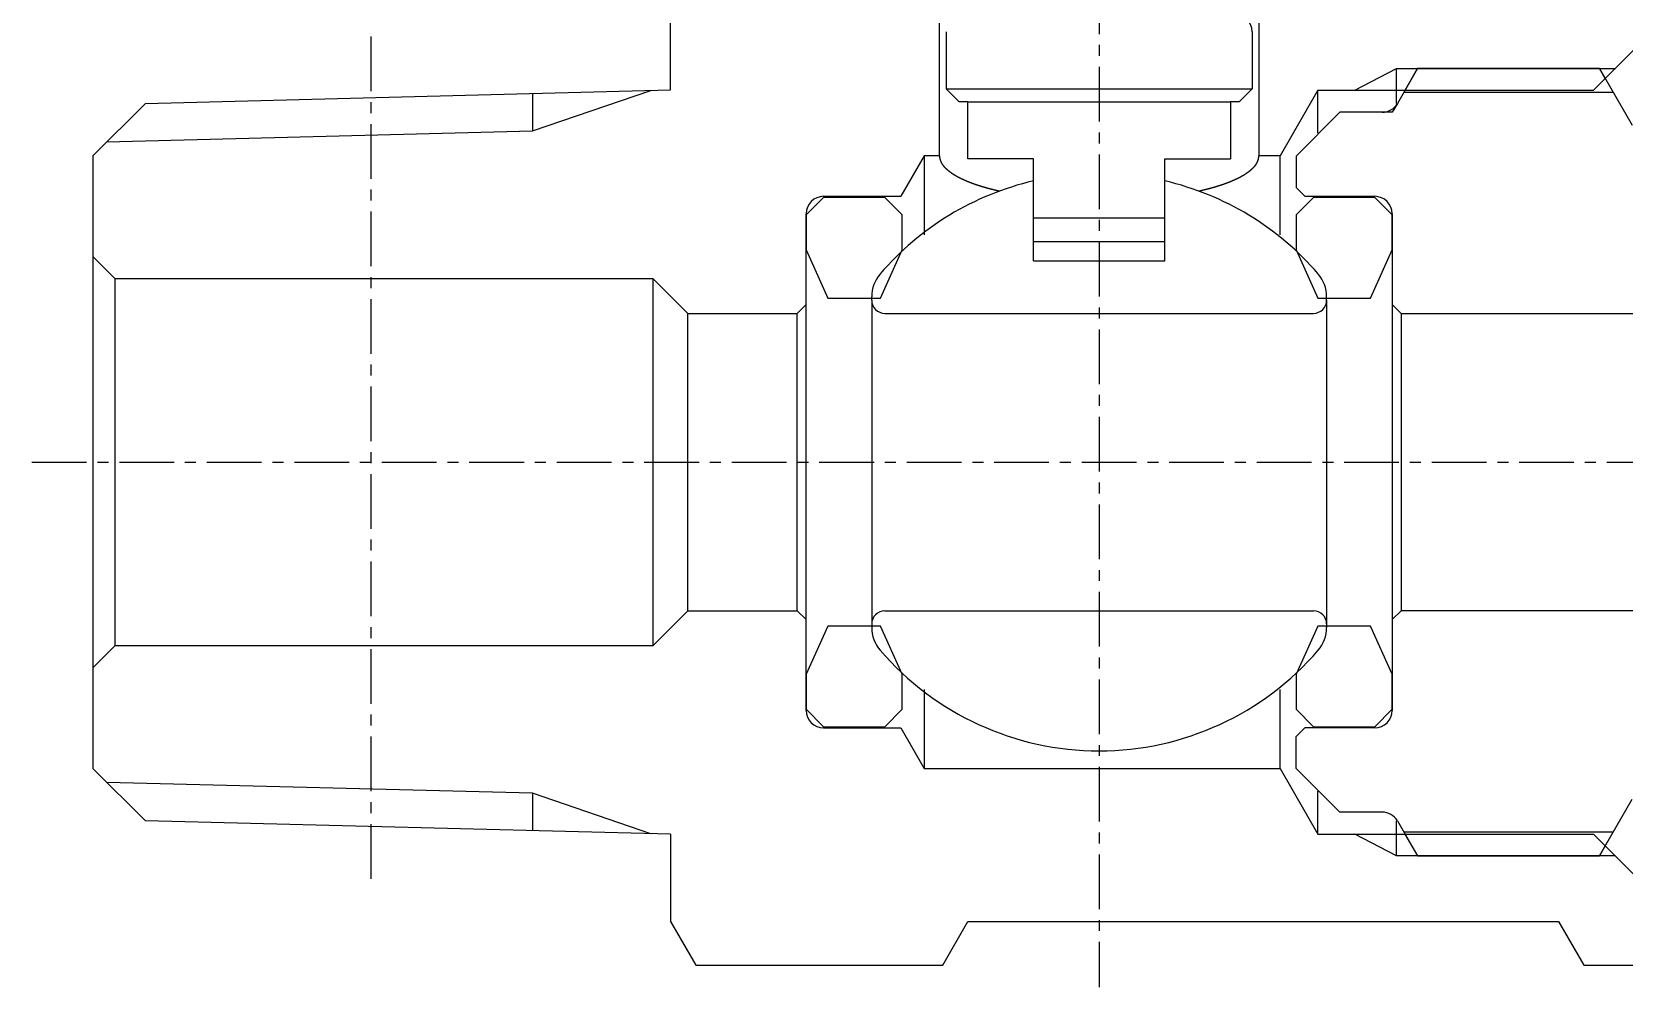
# Model space of a CAD drawing. Extents: x 123 to 185, y 94 to 233.
# Drawn here: x 127.93 to 164.33, y 138.86 to 160.69 of the extents above; entities that cross this region are included whole.
import ezdxf

# ---------------------------------------------------------------- set-up
doc = ezdxf.new("R2010")
doc.units = 0
doc.linetypes.add('CENTER', pattern=[2, 1.25, -0.25, 0.25, -0.25])
doc.layers.get('0').update_dxf_attribs({"linetype": 'CONTINUOUS'})
doc.layers.add('CENTER', color=1, linetype='CENTER')

msp = doc.modelspace()

# ---------------------------------------------------------------- linework, layer by layer
at = {"color": 7, "linetype": 'CONTINUOUS'}
for p, q in [((142.531, 159.362), (142.531, 161.356)), ((148.681, 157.856), (148.681, 160.956)), ((155.981, 160.956), (155.981, 157.856)), ((148.831, 160.69), (148.831, 159.39)), ((155.831, 160.69), (155.831, 159.39)), ((163.899, 159.624), (164.631, 160.356)), ((158.178, 159.356), (159.13, 159.856)), ((159.13, 159.056), (159.13, 159.856)), ((159.13, 159.856), (159.611, 159.856)), ((159.611, 159.856), (159.147, 159.051)), ((159.323, 159.356), (159.611, 159.856)), ((163.765, 159.856), (159.611, 159.856)), ((159.611, 159.856), (163.765, 159.856)), ((163.765, 159.856), (164.516, 158.556)), ((163.765, 159.856), (164.131, 159.856)), ((163.899, 159.624), (163.765, 159.856)), ((163.632, 159.356), (163.899, 159.624)), ((130.53, 159.054), (142.531, 159.362)), ((139.381, 159.282), (139.381, 158.426)), ((148.831, 159.39), (155.831, 159.39)), ((148.831, 159.39), (149.131, 159.09)), ((149.331, 159.09), (149.131, 159.09)), ((149.331, 157.79), (149.331, 159.09)), ((149.331, 159.09), (155.331, 159.09)), ((155.331, 159.09), (155.331, 157.79)), ((155.531, 159.09), (155.331, 159.09)), ((155.831, 159.39), (155.531, 159.09)), ((157.331, 159.356), (156.465, 157.856)), ((157.331, 158.374), (157.331, 159.356)), ((157.331, 159.356), (159.323, 159.356)), ((164.082, 159.306), (159.294, 159.306)), ((159.323, 159.356), (163.632, 159.356)), ((129.331, 157.856), (130.53, 159.054)), ((157.831, 158.851), (156.831, 157.851)), ((158.8, 158.851), (157.831, 158.851)), ((159.031, 158.851), (158.8, 158.851)), ((159.147, 159.051), (159.031, 158.851)), ((129.331, 157.856), (129.331, 155.556)), ((148.331, 157.856), (147.797, 156.931)), ((148.331, 157.856), (147.797, 156.931)), ((148.331, 157.856), (148.331, 156.051)), ((148.681, 157.856), (148.331, 157.856)), ((150.831, 157.79), (149.331, 157.79)), ((150.831, 155.89), (150.831, 157.79)), ((153.831, 155.89), (153.831, 157.79)), ((153.831, 157.79), (155.331, 157.79)), ((156.465, 157.856), (155.981, 157.856)), ((156.465, 156.054), (156.465, 157.856)), ((156.831, 157.851), (156.831, 157.131)), ((150.831, 155.456), (150.831, 157.283)), ((153.831, 155.456), (153.831, 157.283)), ((145.631, 156.506), (146.031, 156.906)), ((146.031, 156.931), (147.797, 156.931)), ((147.431, 156.906), (146.031, 156.906)), ((147.431, 156.906), (147.831, 156.506)), ((157.031, 156.931), (156.831, 157.131)), ((156.831, 156.506), (157.231, 156.906)), ((157.031, 156.931), (158.631, 156.931)), ((158.631, 156.906), (157.231, 156.906)), ((158.631, 156.906), (159.031, 156.506)), ((145.631, 154.456), (145.631, 156.531)), ((159.031, 156.531), (159.031, 154.456)), ((145.631, 156.506), (145.631, 155.706)), ((147.831, 155.706), (147.831, 156.506)), ((150.831, 156.436), (153.831, 156.436)), ((156.831, 156.506), (156.831, 155.706)), ((159.031, 155.706), (159.031, 156.506)), ((153.831, 155.89), (150.831, 155.89)), ((129.331, 155.556), (129.331, 146.156)), ((129.331, 155.556), (129.831, 155.056)), ((145.631, 155.706), (146.131, 154.606)), ((147.331, 154.606), (147.831, 155.706)), ((150.831, 155.456), (153.831, 155.456)), ((156.831, 155.706), (157.331, 154.606)), ((158.531, 154.606), (159.031, 155.706)), ((129.831, 155.056), (142.131, 155.056)), ((129.831, 155.056), (129.831, 146.656)), ((142.131, 155.056), (142.131, 146.656)), ((142.131, 155.056), (142.931, 154.256)), ((145.431, 154.256), (145.631, 154.456)), ((145.631, 147.256), (145.631, 154.456)), ((146.131, 154.606), (147.331, 154.606)), ((147.131, 154.556), (147.131, 154.634)), ((147.131, 154.556), (147.131, 147.156)), ((157.331, 154.606), (158.531, 154.606)), ((157.531, 154.556), (157.531, 154.634)), ((157.531, 154.556), (157.531, 147.077)), ((159.031, 154.456), (159.031, 147.256)), ((159.231, 154.256), (159.031, 154.456)), ((142.931, 147.456), (142.931, 154.256)), ((142.931, 154.256), (145.431, 154.256)), ((145.431, 147.456), (145.431, 154.256)), ((147.431, 154.256), (157.231, 154.256)), ((159.231, 154.256), (170.231, 154.256)), ((159.231, 154.256), (159.231, 147.456)), ((142.131, 146.656), (142.931, 147.456)), ((142.931, 147.456), (145.431, 147.456)), ((145.631, 147.256), (145.431, 147.456)), ((147.431, 147.456), (157.231, 147.456)), ((159.231, 147.456), (159.031, 147.256)), ((170.231, 147.456), (159.231, 147.456)), ((145.631, 145.181), (145.631, 147.256)), ((146.131, 147.106), (145.631, 146.006)), ((147.331, 147.106), (146.131, 147.106)), ((147.131, 147.156), (147.131, 147.077)), ((147.831, 146.006), (147.331, 147.106)), ((157.331, 147.106), (156.831, 146.006)), ((158.531, 147.106), (157.331, 147.106)), ((157.531, 147.156), (157.531, 147.077)), ((159.031, 146.006), (158.531, 147.106)), ((159.031, 147.256), (159.031, 145.181)), ((129.831, 146.656), (129.331, 146.156)), ((142.131, 146.656), (129.831, 146.656)), ((129.331, 146.156), (129.331, 143.856)), ((145.631, 146.006), (145.631, 145.206)), ((147.831, 145.206), (147.831, 146.006)), ((156.831, 146.006), (156.831, 145.206)), ((159.031, 145.206), (159.031, 146.006)), ((148.331, 145.66), (148.331, 143.856)), ((156.465, 143.856), (156.465, 145.657)), ((146.031, 144.806), (145.631, 145.206)), ((147.831, 145.206), (147.431, 144.806)), ((157.231, 144.806), (156.831, 145.206)), ((159.031, 145.206), (158.631, 144.806)), ((146.031, 144.806), (147.431, 144.806)), ((146.031, 144.781), (147.797, 144.781)), ((147.797, 144.781), (148.331, 143.856)), ((157.031, 144.781), (156.831, 144.581)), ((156.831, 143.856), (156.831, 144.581)), ((158.631, 144.781), (157.031, 144.781)), ((157.231, 144.806), (158.631, 144.806)), ((130.53, 142.657), (129.331, 143.856)), ((148.331, 143.856), (156.465, 143.856)), ((156.465, 143.856), (157.331, 142.355)), ((157.831, 142.856), (156.831, 143.856)), ((139.381, 143.286), (139.381, 142.43)), ((157.331, 142.355), (157.331, 143.337)), ((163.765, 141.856), (164.516, 143.156)), ((158.8, 142.856), (157.831, 142.856)), ((142.531, 142.349), (130.53, 142.657)), ((142.531, 142.349), (142.531, 140.356)), ((157.331, 142.355), (159.32, 142.355)), ((159.13, 141.856), (158.178, 142.355)), ((159.13, 141.856), (159.13, 142.656)), ((159.147, 142.656), (159.608, 141.856)), ((159.291, 142.405), (164.082, 142.405)), ((159.32, 142.355), (163.632, 142.355)), ((159.32, 142.355), (159.608, 141.856)), ((163.899, 142.088), (163.632, 142.355)), ((163.899, 142.088), (163.765, 141.856)), ((164.631, 141.356), (163.899, 142.088)), ((159.608, 141.856), (159.13, 141.856)), ((159.608, 141.856), (163.765, 141.856)), ((163.765, 141.856), (159.608, 141.856)), ((164.131, 141.856), (163.765, 141.856)), ((142.531, 140.356), (143.108, 139.356)), ((148.754, 139.356), (149.331, 140.356)), ((149.331, 140.356), (162.831, 140.356)), ((162.831, 140.356), (163.408, 139.356)), ((143.108, 139.356), (148.754, 139.356)), ((163.408, 139.356), (167.531, 139.356))]:
    msp.add_line(p, q, dxfattribs=at)
at = {"color": 3, "linetype": 'CONTINUOUS'}
for p, q in [((139.381, 158.426), (142.081, 159.351)), ((129.651, 158.176), (139.381, 158.426)), ((139.381, 143.286), (129.651, 143.535)), ((142.081, 142.36), (139.381, 143.286))]:
    msp.add_line(p, q, dxfattribs=at)
at = {"color": 7}
for points in [[(148.681, 157.856, 0), (148.682, 157.852, 0), (148.682, 157.849, 0), (148.682, 157.845, 0), (148.682, 157.842, 0), (148.683, 157.838, 0), (148.683, 157.835, 0), (148.683, 157.831, 0), (148.684, 157.828, 0), (148.684, 157.824, 0), (148.684, 157.821, 0), (148.685, 157.817, 0), (148.685, 157.814, 0), (148.686, 157.81, 0), (148.686, 157.807, 0), (148.687, 157.803, 0), (148.688, 157.8, 0), (148.688, 157.796, 0), (148.689, 157.793, 0), (148.69, 157.79, 0), (148.691, 157.786, 0), (148.692, 157.783, 0), (148.692, 157.779, 0), (148.693, 157.776, 0), (148.694, 157.773, 0), (148.695, 157.769, 0), (148.696, 157.766, 0), (148.698, 157.763, 0), (148.699, 157.759, 0), (148.7, 157.756, 0), (148.701, 157.753, 0), (148.702, 157.749, 0), (148.703, 157.746, 0), (148.705, 157.743, 0), (148.706, 157.739, 0), (148.707, 157.736, 0), (148.708, 157.733, 0), (148.71, 157.73, 0), (148.711, 157.726, 0), (148.713, 157.723, 0), (148.714, 157.72, 0), (148.715, 157.717, 0), (148.717, 157.713, 0), (148.718, 157.71, 0), (148.72, 157.707, 0), (148.721, 157.704, 0), (148.723, 157.701, 0), (148.725, 157.698, 0), (148.726, 157.695, 0), (148.728, 157.691, 0), (148.729, 157.688, 0), (148.731, 157.685, 0), (148.733, 157.682, 0), (148.735, 157.679, 0), (148.736, 157.676, 0), (148.738, 157.673, 0), (148.74, 157.67, 0), (148.742, 157.667, 0), (148.744, 157.664, 0), (148.746, 157.661, 0), (148.748, 157.658, 0), (148.75, 157.655, 0), (148.752, 157.653, 0), (148.754, 157.65, 0), (148.756, 157.647, 0), (148.758, 157.644, 0), (148.76, 157.641, 0), (148.762, 157.638, 0), (148.764, 157.636, 0), (148.766, 157.633, 0), (148.768, 157.63, 0), (148.771, 157.627, 0), (148.773, 157.625, 0), (148.775, 157.622, 0), (148.777, 157.619, 0), (148.78, 157.617, 0), (148.782, 157.614, 0), (148.784, 157.611, 0), (148.787, 157.609, 0), (148.789, 157.606, 0), (148.791, 157.604, 0), (148.794, 157.601, 0), (148.796, 157.598, 0), (148.799, 157.596, 0), (148.801, 157.593, 0), (148.804, 157.591, 0), (148.806, 157.588, 0), (148.808, 157.586, 0), (148.811, 157.583, 0), (148.813, 157.581, 0), (148.816, 157.578, 0), (148.818, 157.576, 0), (148.821, 157.573, 0), (148.824, 157.571, 0), (148.826, 157.569, 0), (148.829, 157.566, 0), (148.831, 157.564, 0), (148.834, 157.561, 0), (148.836, 157.559, 0), (148.839, 157.557, 0), (148.842, 157.554, 0), (148.844, 157.552, 0), (148.847, 157.55, 0), (148.849, 157.547, 0), (148.852, 157.545, 0), (148.855, 157.543, 0), (148.857, 157.54, 0), (148.86, 157.538, 0), (148.863, 157.536, 0), (148.865, 157.533, 0), (148.868, 157.531, 0), (148.871, 157.529, 0), (148.873, 157.527, 0), (148.876, 157.525, 0), (148.879, 157.522, 0), (148.882, 157.52, 0), (148.884, 157.518, 0), (148.887, 157.516, 0), (148.89, 157.514, 0), (148.893, 157.511, 0), (148.895, 157.509, 0), (148.898, 157.507, 0), (148.901, 157.505, 0), (148.904, 157.503, 0), (148.906, 157.501, 0), (148.909, 157.498, 0), (148.912, 157.496, 0), (148.915, 157.494, 0), (148.918, 157.492, 0), (148.92, 157.49, 0), (148.923, 157.488, 0), (148.926, 157.486, 0), (148.929, 157.484, 0), (148.932, 157.482, 0), (148.935, 157.48, 0), (148.937, 157.478, 0), (148.94, 157.476, 0), (148.943, 157.474, 0), (148.946, 157.472, 0), (148.949, 157.47, 0), (148.952, 157.468, 0), (148.955, 157.466, 0), (148.958, 157.464, 0), (148.96, 157.462, 0), (148.963, 157.46, 0), (148.966, 157.458, 0), (148.969, 157.456, 0), (148.972, 157.454, 0), (148.975, 157.452, 0), (148.978, 157.45, 0), (148.981, 157.448, 0), (148.984, 157.446, 0), (148.987, 157.444, 0), (148.99, 157.442, 0), (148.993, 157.44, 0), (148.996, 157.439, 0), (148.999, 157.437, 0), (149.002, 157.435, 0), (149.005, 157.433, 0), (149.007, 157.431, 0), (149.01, 157.429, 0), (149.013, 157.427, 0), (149.016, 157.426, 0), (149.019, 157.424, 0), (149.022, 157.422, 0), (149.025, 157.42, 0), (149.028, 157.418, 0), (149.031, 157.416, 0), (149.034, 157.415, 0), (149.037, 157.413, 0), (149.041, 157.411, 0), (149.044, 157.409, 0), (149.047, 157.408, 0), (149.05, 157.406, 0), (149.053, 157.404, 0), (149.056, 157.402, 0), (149.059, 157.401, 0), (149.062, 157.399, 0), (149.065, 157.397, 0), (149.068, 157.395, 0), (149.071, 157.394, 0), (149.074, 157.392, 0), (149.077, 157.39, 0), (149.08, 157.389, 0), (149.083, 157.387, 0), (149.086, 157.385, 0), (149.089, 157.384, 0), (149.092, 157.382, 0), (149.096, 157.38, 0), (149.099, 157.379, 0), (149.102, 157.377, 0), (149.105, 157.375, 0), (149.108, 157.374, 0), (149.111, 157.372, 0), (149.114, 157.37, 0), (149.117, 157.369, 0), (149.12, 157.367, 0), (149.124, 157.366, 0), (149.127, 157.364, 0), (149.13, 157.362, 0), (149.133, 157.361, 0), (149.136, 157.359, 0), (149.139, 157.358, 0), (149.142, 157.356, 0), (149.145, 157.354, 0), (149.149, 157.353, 0), (149.152, 157.351, 0), (149.155, 157.35, 0), (149.158, 157.348, 0), (149.161, 157.347, 0), (149.164, 157.345, 0), (149.167, 157.344, 0), (149.171, 157.342, 0), (149.174, 157.341, 0), (149.177, 157.339, 0), (149.18, 157.337, 0), (149.183, 157.336, 0), (149.186, 157.334, 0), (149.19, 157.333, 0), (149.193, 157.331, 0), (149.196, 157.33, 0), (149.199, 157.328, 0), (149.202, 157.327, 0), (149.205, 157.326, 0), (149.209, 157.324, 0), (149.212, 157.323, 0), (149.215, 157.321, 0), (149.218, 157.32, 0), (149.221, 157.318, 0), (149.225, 157.317, 0), (149.228, 157.315, 0), (149.231, 157.314, 0), (149.234, 157.312, 0), (149.237, 157.311, 0), (149.241, 157.309, 0), (149.244, 157.308, 0), (149.247, 157.307, 0), (149.25, 157.305, 0), (149.253, 157.304, 0), (149.257, 157.302, 0), (149.26, 157.301, 0), (149.263, 157.3, 0), (149.266, 157.298, 0), (149.269, 157.297, 0), (149.273, 157.295, 0), (149.276, 157.294, 0), (149.279, 157.293, 0), (149.282, 157.291, 0), (149.286, 157.29, 0), (149.289, 157.288, 0), (149.292, 157.287, 0), (149.295, 157.286, 0), (149.298, 157.284, 0), (149.302, 157.283, 0), (149.305, 157.282, 0), (149.308, 157.28, 0), (149.311, 157.279, 0), (149.315, 157.277, 0), (149.318, 157.276, 0), (149.321, 157.275, 0), (149.324, 157.273, 0), (149.328, 157.272, 0), (149.331, 157.271, 0), (149.334, 157.269, 0), (149.337, 157.268, 0), (149.341, 157.267, 0), (149.344, 157.266, 0), (149.347, 157.264, 0), (149.35, 157.263, 0), (149.354, 157.262, 0), (149.357, 157.26, 0), (149.36, 157.259, 0), (149.363, 157.258, 0), (149.367, 157.256, 0), (149.37, 157.255, 0), (149.373, 157.254, 0), (149.376, 157.253, 0), (149.38, 157.251, 0), (149.383, 157.25, 0), (149.386, 157.249, 0), (149.389, 157.248, 0), (149.393, 157.246, 0), (149.396, 157.245, 0), (149.399, 157.244, 0), (149.403, 157.242, 0), (149.406, 157.241, 0), (149.409, 157.24, 0), (149.412, 157.239, 0), (149.416, 157.238, 0), (149.419, 157.236, 0), (149.422, 157.235, 0), (149.426, 157.234, 0), (149.429, 157.233, 0), (149.432, 157.231, 0), (149.435, 157.23, 0), (149.439, 157.229, 0), (149.442, 157.228, 0), (149.445, 157.227, 0), (149.449, 157.225, 0), (149.452, 157.224, 0), (149.455, 157.223, 0), (149.458, 157.222, 0), (149.462, 157.221, 0), (149.465, 157.219, 0), (149.468, 157.218, 0), (149.472, 157.217, 0), (149.475, 157.216, 0), (149.478, 157.215, 0), (149.482, 157.214, 0), (149.485, 157.212, 0), (149.488, 157.211, 0), (149.492, 157.21, 0), (149.495, 157.209, 0), (149.498, 157.208, 0), (149.501, 157.207, 0), (149.505, 157.205, 0), (149.508, 157.204, 0), (149.511, 157.203, 0), (149.515, 157.202, 0), (149.518, 157.201, 0), (149.521, 157.2, 0), (149.525, 157.199, 0), (149.528, 157.197, 0), (149.531, 157.196, 0), (149.535, 157.195, 0), (149.538, 157.194, 0), (149.541, 157.193, 0), (149.545, 157.192, 0), (149.548, 157.191, 0), (149.551, 157.19, 0), (149.555, 157.189, 0), (149.558, 157.187, 0), (149.561, 157.186, 0), (149.565, 157.185, 0), (149.568, 157.184, 0), (149.571, 157.183, 0), (149.575, 157.182, 0), (149.578, 157.181, 0), (149.581, 157.18, 0), (149.585, 157.179, 0), (149.588, 157.178, 0), (149.591, 157.177, 0), (149.595, 157.176, 0), (149.598, 157.175, 0), (149.601, 157.174, 0), (149.605, 157.172, 0), (149.608, 157.171, 0), (149.611, 157.17, 0), (149.615, 157.169, 0), (149.618, 157.168, 0), (149.621, 157.167, 0), (149.625, 157.166, 0), (149.628, 157.165, 0), (149.631, 157.164, 0), (149.635, 157.163, 0), (149.638, 157.162, 0), (149.642, 157.161, 0), (149.645, 157.16, 0), (149.648, 157.159, 0), (149.652, 157.158, 0), (149.655, 157.157, 0), (149.658, 157.156, 0), (149.662, 157.155, 0), (149.665, 157.154, 0), (149.668, 157.153, 0), (149.672, 157.152, 0), (149.675, 157.151, 0), (149.678, 157.15, 0), (149.682, 157.149, 0), (149.685, 157.148, 0), (149.689, 157.147, 0), (149.692, 157.146, 0), (149.695, 157.145, 0), (149.699, 157.144, 0), (149.702, 157.143, 0), (149.705, 157.142, 0), (149.709, 157.141, 0), (149.712, 157.14, 0), (149.715, 157.139, 0), (149.719, 157.138, 0), (149.722, 157.137, 0), (149.726, 157.136, 0), (149.729, 157.135, 0), (149.732, 157.134, 0), (149.736, 157.133, 0), (149.739, 157.132, 0), (149.742, 157.131, 0), (149.746, 157.131, 0), (149.749, 157.13, 0), (149.753, 157.129, 0), (149.756, 157.128, 0), (149.759, 157.127, 0), (149.763, 157.126, 0), (149.766, 157.125, 0), (149.769, 157.124, 0), (149.773, 157.123, 0), (149.776, 157.122, 0), (149.78, 157.121, 0), (149.783, 157.12, 0), (149.786, 157.119, 0), (149.79, 157.118, 0), (149.793, 157.118, 0), (149.797, 157.117, 0), (149.8, 157.116, 0), (149.803, 157.115, 0), (149.807, 157.114, 0), (149.81, 157.113, 0), (149.813, 157.112, 0), (149.817, 157.111, 0), (149.82, 157.11, 0), (149.824, 157.109, 0), (149.827, 157.108, 0), (149.83, 157.108, 0), (149.834, 157.107, 0), (149.837, 157.106, 0), (149.841, 157.105, 0), (149.844, 157.104, 0), (149.847, 157.103, 0), (149.851, 157.102, 0), (149.854, 157.101, 0), (149.858, 157.101, 0), (149.861, 157.1, 0), (149.864, 157.099, 0), (149.868, 157.098, 0), (149.871, 157.097, 0), (149.875, 157.096, 0), (149.878, 157.095, 0), (149.881, 157.094, 0), (149.885, 157.094, 0), (149.888, 157.093, 0), (149.892, 157.092, 0), (149.895, 157.091, 0), (149.898, 157.09, 0), (149.902, 157.089, 0), (149.905, 157.089, 0), (149.909, 157.088, 0), (149.912, 157.087, 0), (149.915, 157.086, 0), (149.919, 157.085, 0), (149.922, 157.084, 0), (149.926, 157.084, 0), (149.929, 157.083, 0), (149.932, 157.082, 0), (149.936, 157.081, 0), (149.939, 157.08, 0), (149.943, 157.079, 0), (149.946, 157.079, 0), (149.949, 157.078, 0), (149.953, 157.077, 0), (149.956, 157.076, 0), (149.96, 157.075, 0), (149.963, 157.074, 0), (149.967, 157.074, 0), (149.97, 157.073, 0), (149.973, 157.072, 0), (149.977, 157.071, 0), (149.98, 157.07, 0), (149.984, 157.07, 0), (149.987, 157.069, 0), (149.99, 157.068, 0), (149.994, 157.067, 0), (149.997, 157.066, 0), (150.001, 157.066, 0), (150.004, 157.065, 0), (150.007, 157.064, 0), (150.011, 157.063, 0), (150.014, 157.062, 0), (150.018, 157.062, 0), (150.021, 157.061, 0), (150.025, 157.06, 0), (150.028, 157.059, 0), (150.031, 157.058, 0), (150.035, 157.058, 0), (150.038, 157.057, 0), (150.042, 157.056, 0), (150.045, 157.055, 0), (150.048, 157.054, 0), (150.052, 157.054, 0), (150.055, 157.053, 0), (150.059, 157.052, 0)], [(154.604, 157.052, 0), (154.608, 157.053, 0), (154.611, 157.054, 0), (154.614, 157.054, 0), (154.618, 157.055, 0), (154.621, 157.056, 0), (154.625, 157.057, 0), (154.628, 157.058, 0), (154.631, 157.058, 0), (154.635, 157.059, 0), (154.638, 157.06, 0), (154.642, 157.061, 0), (154.645, 157.062, 0), (154.649, 157.062, 0), (154.652, 157.063, 0), (154.655, 157.064, 0), (154.659, 157.065, 0), (154.662, 157.066, 0), (154.666, 157.066, 0), (154.669, 157.067, 0), (154.672, 157.068, 0), (154.676, 157.069, 0), (154.679, 157.07, 0), (154.683, 157.07, 0), (154.686, 157.071, 0), (154.689, 157.072, 0), (154.693, 157.073, 0), (154.696, 157.074, 0), (154.7, 157.074, 0), (154.703, 157.075, 0), (154.707, 157.076, 0), (154.71, 157.077, 0), (154.713, 157.078, 0), (154.717, 157.079, 0), (154.72, 157.079, 0), (154.724, 157.08, 0), (154.727, 157.081, 0), (154.73, 157.082, 0), (154.734, 157.083, 0), (154.737, 157.084, 0), (154.741, 157.084, 0), (154.744, 157.085, 0), (154.747, 157.086, 0), (154.751, 157.087, 0), (154.754, 157.088, 0), (154.758, 157.089, 0), (154.761, 157.089, 0), (154.764, 157.09, 0), (154.768, 157.091, 0), (154.771, 157.092, 0), (154.775, 157.093, 0), (154.778, 157.094, 0), (154.781, 157.094, 0), (154.785, 157.095, 0), (154.788, 157.096, 0), (154.792, 157.097, 0), (154.795, 157.098, 0), (154.798, 157.099, 0), (154.802, 157.1, 0), (154.805, 157.101, 0), (154.809, 157.101, 0), (154.812, 157.102, 0), (154.815, 157.103, 0), (154.819, 157.104, 0), (154.822, 157.105, 0), (154.826, 157.106, 0), (154.829, 157.107, 0), (154.832, 157.108, 0), (154.836, 157.108, 0), (154.839, 157.109, 0), (154.843, 157.11, 0), (154.846, 157.111, 0), (154.849, 157.112, 0), (154.853, 157.113, 0), (154.856, 157.114, 0), (154.859, 157.115, 0), (154.863, 157.116, 0), (154.866, 157.117, 0), (154.87, 157.118, 0), (154.873, 157.118, 0), (154.876, 157.119, 0), (154.88, 157.12, 0), (154.883, 157.121, 0), (154.887, 157.122, 0), (154.89, 157.123, 0), (154.893, 157.124, 0), (154.897, 157.125, 0), (154.9, 157.126, 0), (154.903, 157.127, 0), (154.907, 157.128, 0), (154.91, 157.129, 0), (154.914, 157.13, 0), (154.917, 157.131, 0), (154.92, 157.131, 0), (154.924, 157.132, 0), (154.927, 157.133, 0), (154.93, 157.134, 0), (154.934, 157.135, 0), (154.937, 157.136, 0), (154.941, 157.137, 0), (154.944, 157.138, 0), (154.947, 157.139, 0), (154.951, 157.14, 0), (154.954, 157.141, 0), (154.957, 157.142, 0), (154.961, 157.143, 0), (154.964, 157.144, 0), (154.968, 157.145, 0), (154.971, 157.146, 0), (154.974, 157.147, 0), (154.978, 157.148, 0), (154.981, 157.149, 0), (154.984, 157.15, 0), (154.988, 157.151, 0), (154.991, 157.152, 0), (154.994, 157.153, 0), (154.998, 157.154, 0), (155.001, 157.155, 0), (155.005, 157.156, 0), (155.008, 157.157, 0), (155.011, 157.158, 0), (155.015, 157.159, 0), (155.018, 157.16, 0), (155.021, 157.161, 0), (155.025, 157.162, 0), (155.028, 157.163, 0), (155.031, 157.164, 0), (155.035, 157.165, 0), (155.038, 157.166, 0), (155.041, 157.167, 0), (155.045, 157.168, 0), (155.048, 157.169, 0), (155.051, 157.17, 0), (155.055, 157.171, 0), (155.058, 157.172, 0), (155.061, 157.174, 0), (155.065, 157.175, 0), (155.068, 157.176, 0), (155.072, 157.177, 0), (155.075, 157.178, 0), (155.078, 157.179, 0), (155.082, 157.18, 0), (155.085, 157.181, 0), (155.088, 157.182, 0), (155.092, 157.183, 0), (155.095, 157.184, 0), (155.098, 157.185, 0), (155.102, 157.186, 0), (155.105, 157.187, 0), (155.108, 157.189, 0), (155.112, 157.19, 0), (155.115, 157.191, 0), (155.118, 157.192, 0), (155.122, 157.193, 0), (155.125, 157.194, 0), (155.128, 157.195, 0), (155.131, 157.196, 0), (155.135, 157.197, 0), (155.138, 157.199, 0), (155.141, 157.2, 0), (155.145, 157.201, 0), (155.148, 157.202, 0), (155.151, 157.203, 0), (155.155, 157.204, 0), (155.158, 157.205, 0), (155.161, 157.207, 0), (155.165, 157.208, 0), (155.168, 157.209, 0), (155.171, 157.21, 0), (155.175, 157.211, 0), (155.178, 157.212, 0), (155.181, 157.214, 0), (155.185, 157.215, 0), (155.188, 157.216, 0), (155.191, 157.217, 0), (155.194, 157.218, 0), (155.198, 157.219, 0), (155.201, 157.221, 0), (155.204, 157.222, 0), (155.208, 157.223, 0), (155.211, 157.224, 0), (155.214, 157.225, 0), (155.218, 157.227, 0), (155.221, 157.228, 0), (155.224, 157.229, 0), (155.227, 157.23, 0), (155.231, 157.231, 0), (155.234, 157.233, 0), (155.237, 157.234, 0), (155.241, 157.235, 0), (155.244, 157.236, 0), (155.247, 157.238, 0), (155.25, 157.239, 0), (155.254, 157.24, 0), (155.257, 157.241, 0), (155.26, 157.242, 0), (155.264, 157.244, 0), (155.267, 157.245, 0), (155.27, 157.246, 0), (155.273, 157.248, 0), (155.277, 157.249, 0), (155.28, 157.25, 0), (155.283, 157.251, 0), (155.286, 157.253, 0), (155.29, 157.254, 0), (155.293, 157.255, 0), (155.296, 157.256, 0), (155.299, 157.258, 0), (155.303, 157.259, 0), (155.306, 157.26, 0), (155.309, 157.262, 0), (155.312, 157.263, 0), (155.316, 157.264, 0), (155.319, 157.266, 0), (155.322, 157.267, 0), (155.325, 157.268, 0), (155.329, 157.269, 0), (155.332, 157.271, 0), (155.335, 157.272, 0), (155.338, 157.273, 0), (155.342, 157.275, 0), (155.345, 157.276, 0), (155.348, 157.277, 0), (155.351, 157.279, 0), (155.355, 157.28, 0), (155.358, 157.282, 0), (155.361, 157.283, 0), (155.364, 157.284, 0), (155.368, 157.286, 0), (155.371, 157.287, 0), (155.374, 157.288, 0), (155.377, 157.29, 0), (155.381, 157.291, 0), (155.384, 157.293, 0), (155.387, 157.294, 0), (155.39, 157.295, 0), (155.393, 157.297, 0), (155.397, 157.298, 0), (155.4, 157.3, 0), (155.403, 157.301, 0), (155.406, 157.302, 0), (155.409, 157.304, 0), (155.413, 157.305, 0), (155.416, 157.307, 0), (155.419, 157.308, 0), (155.422, 157.309, 0), (155.425, 157.311, 0), (155.429, 157.312, 0), (155.432, 157.314, 0), (155.435, 157.315, 0), (155.438, 157.317, 0), (155.441, 157.318, 0), (155.445, 157.32, 0), (155.448, 157.321, 0), (155.451, 157.323, 0), (155.454, 157.324, 0), (155.457, 157.326, 0), (155.461, 157.327, 0), (155.464, 157.328, 0), (155.467, 157.33, 0), (155.47, 157.331, 0), (155.473, 157.333, 0), (155.476, 157.334, 0), (155.48, 157.336, 0), (155.483, 157.337, 0), (155.486, 157.339, 0), (155.489, 157.341, 0), (155.492, 157.342, 0), (155.495, 157.344, 0), (155.498, 157.345, 0), (155.502, 157.347, 0), (155.505, 157.348, 0), (155.508, 157.35, 0), (155.511, 157.351, 0), (155.514, 157.353, 0), (155.517, 157.354, 0), (155.521, 157.356, 0), (155.524, 157.358, 0), (155.527, 157.359, 0), (155.53, 157.361, 0), (155.533, 157.362, 0), (155.536, 157.364, 0), (155.539, 157.366, 0), (155.542, 157.367, 0), (155.546, 157.369, 0), (155.549, 157.37, 0), (155.552, 157.372, 0), (155.555, 157.374, 0), (155.558, 157.375, 0), (155.561, 157.377, 0), (155.564, 157.379, 0), (155.567, 157.38, 0), (155.57, 157.382, 0), (155.573, 157.384, 0), (155.576, 157.385, 0), (155.58, 157.387, 0), (155.583, 157.389, 0), (155.586, 157.39, 0), (155.589, 157.392, 0), (155.592, 157.394, 0), (155.595, 157.395, 0), (155.598, 157.397, 0), (155.601, 157.399, 0), (155.604, 157.401, 0), (155.607, 157.402, 0), (155.61, 157.404, 0), (155.613, 157.406, 0), (155.616, 157.408, 0), (155.619, 157.409, 0), (155.622, 157.411, 0), (155.625, 157.413, 0), (155.628, 157.415, 0), (155.631, 157.416, 0), (155.634, 157.418, 0), (155.637, 157.42, 0), (155.64, 157.422, 0), (155.643, 157.424, 0), (155.646, 157.426, 0), (155.649, 157.427, 0), (155.652, 157.429, 0), (155.655, 157.431, 0), (155.658, 157.433, 0), (155.661, 157.435, 0), (155.664, 157.437, 0), (155.667, 157.439, 0), (155.67, 157.44, 0), (155.673, 157.442, 0), (155.676, 157.444, 0), (155.679, 157.446, 0), (155.682, 157.448, 0), (155.685, 157.45, 0), (155.688, 157.452, 0), (155.691, 157.454, 0), (155.694, 157.456, 0), (155.697, 157.458, 0), (155.699, 157.46, 0), (155.702, 157.462, 0), (155.705, 157.464, 0), (155.708, 157.466, 0), (155.711, 157.468, 0), (155.714, 157.47, 0), (155.717, 157.472, 0), (155.72, 157.474, 0), (155.722, 157.476, 0), (155.725, 157.478, 0), (155.728, 157.48, 0), (155.731, 157.482, 0), (155.734, 157.484, 0), (155.737, 157.486, 0), (155.74, 157.488, 0), (155.742, 157.49, 0), (155.745, 157.492, 0), (155.748, 157.494, 0), (155.751, 157.496, 0), (155.754, 157.498, 0), (155.756, 157.501, 0), (155.759, 157.503, 0), (155.762, 157.505, 0), (155.765, 157.507, 0), (155.768, 157.509, 0), (155.77, 157.511, 0), (155.773, 157.514, 0), (155.776, 157.516, 0), (155.779, 157.518, 0), (155.781, 157.52, 0), (155.784, 157.522, 0), (155.787, 157.525, 0), (155.789, 157.527, 0), (155.792, 157.529, 0), (155.795, 157.531, 0), (155.798, 157.533, 0), (155.8, 157.536, 0), (155.803, 157.538, 0), (155.806, 157.54, 0), (155.808, 157.543, 0), (155.811, 157.545, 0), (155.813, 157.547, 0), (155.816, 157.55, 0), (155.819, 157.552, 0), (155.821, 157.554, 0), (155.824, 157.557, 0), (155.826, 157.559, 0), (155.829, 157.561, 0), (155.832, 157.564, 0), (155.834, 157.566, 0), (155.837, 157.569, 0), (155.839, 157.571, 0), (155.842, 157.573, 0), (155.844, 157.576, 0), (155.847, 157.578, 0), (155.849, 157.581, 0), (155.852, 157.583, 0), (155.854, 157.586, 0), (155.857, 157.588, 0), (155.859, 157.591, 0), (155.862, 157.593, 0), (155.864, 157.596, 0), (155.867, 157.598, 0), (155.869, 157.601, 0), (155.871, 157.604, 0), (155.874, 157.606, 0), (155.876, 157.609, 0), (155.878, 157.611, 0), (155.881, 157.614, 0), (155.883, 157.617, 0), (155.885, 157.619, 0), (155.888, 157.622, 0), (155.89, 157.625, 0), (155.892, 157.627, 0), (155.894, 157.63, 0), (155.897, 157.633, 0), (155.899, 157.636, 0), (155.901, 157.638, 0), (155.903, 157.641, 0), (155.905, 157.644, 0), (155.907, 157.647, 0), (155.909, 157.65, 0), (155.911, 157.653, 0), (155.913, 157.655, 0), (155.915, 157.658, 0), (155.917, 157.661, 0), (155.919, 157.664, 0), (155.921, 157.667, 0), (155.923, 157.67, 0), (155.925, 157.673, 0), (155.926, 157.676, 0), (155.928, 157.679, 0), (155.93, 157.682, 0), (155.932, 157.685, 0), (155.933, 157.688, 0), (155.935, 157.691, 0), (155.937, 157.695, 0), (155.938, 157.698, 0), (155.94, 157.701, 0), (155.941, 157.704, 0), (155.943, 157.707, 0), (155.944, 157.71, 0), (155.946, 157.713, 0), (155.947, 157.717, 0), (155.949, 157.72, 0), (155.95, 157.723, 0), (155.952, 157.726, 0), (155.953, 157.73, 0), (155.954, 157.733, 0), (155.956, 157.736, 0), (155.957, 157.739, 0), (155.958, 157.743, 0), (155.959, 157.746, 0), (155.961, 157.749, 0), (155.962, 157.753, 0), (155.963, 157.756, 0), (155.964, 157.759, 0), (155.965, 157.763, 0), (155.966, 157.766, 0), (155.967, 157.769, 0), (155.968, 157.773, 0), (155.969, 157.776, 0), (155.97, 157.779, 0), (155.971, 157.783, 0), (155.972, 157.786, 0), (155.973, 157.79, 0), (155.974, 157.793, 0), (155.974, 157.796, 0), (155.975, 157.8, 0), (155.976, 157.803, 0), (155.976, 157.807, 0), (155.977, 157.81, 0), (155.978, 157.814, 0), (155.978, 157.817, 0), (155.978, 157.821, 0), (155.979, 157.824, 0), (155.979, 157.828, 0), (155.98, 157.831, 0), (155.98, 157.835, 0), (155.98, 157.838, 0), (155.98, 157.842, 0), (155.981, 157.845, 0), (155.981, 157.849, 0), (155.981, 157.852, 0), (155.981, 157.856, 0)]]:
    msp.add_polyline3d(points, dxfattribs=at)
at = {"color": 7, "linetype": 'CONTINUOUS'}
for centre, radius, start, end in [((155.431, 160.69), 0.4, 0, 90), ((158.8, 159.251), 0.4, 270, 330), ((152.331, 150.856), 6.6, 103.1366, 139.3428), ((152.331, 150.856), 6.6, 40.6572, 76.8634), ((146.031, 156.531), 0.4, 90, 180), ((158.631, 156.531), 0.4, 0, 90), ((147.931, 154.634), 0.8, 139.3428, 180), ((156.731, 154.634), 0.8, 0, 40.6572), ((147.431, 154.556), 0.3, 180, 270), ((157.231, 154.556), 0.3, 270, 360), ((147.431, 147.156), 0.3, 90, 180), ((157.231, 147.156), 0.3, 0, 90), ((147.931, 147.077), 0.8, 180, 220.6572), ((156.731, 147.077), 0.8, 319.3428, 360), ((152.331, 150.856), 6.6, 220.6572, 319.3428), ((146.031, 145.181), 0.4, 180, 270), ((158.631, 145.181), 0.4, 270, 0), ((158.8, 142.456), 0.4, 30, 90)]:
    msp.add_arc(centre, radius, start, end, dxfattribs=at)
at = {"layer": 'CENTER', "color": 1, "linetype": 'CENTER'}
for p, q in [((152.331, 175.89), (152.331, 138.856)), ((135.681, 160.584), (135.681, 141.128)), ((127.934, 150.856), (184.728, 150.856))]:
    msp.add_line(p, q, dxfattribs=at)

doc.saveas('drawing.dxf')
